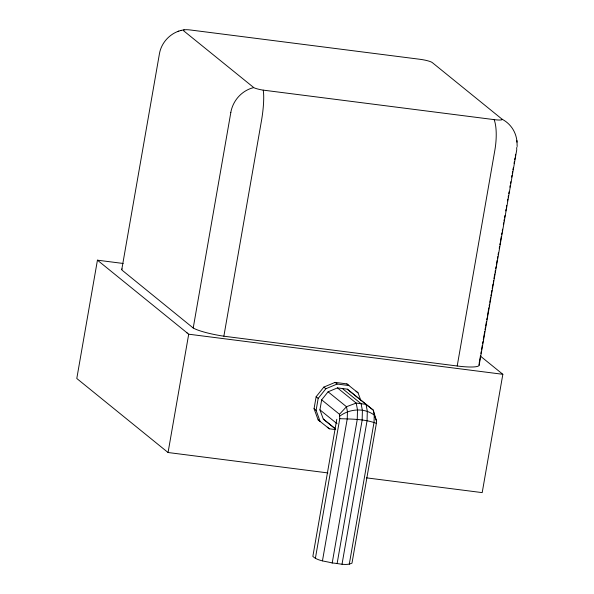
<?xml version="1.0" encoding="UTF-8"?>
<svg xmlns="http://www.w3.org/2000/svg" width="594" height="594" viewBox="0 0 594 594"><rect width="100%" height="100%" fill="white"/><g stroke="black" fill="none" stroke-linecap="round" stroke-linejoin="round"><path stroke-width="0.89" d="M517.166 146.518L516.951 140.615M315.362 558.479L339.761 418.688L339.478 414.278L321.673 399.836L328.088 391.81L337.459 387.897L347.275 389.152L373.284 410.142L376.448 420.767L376.381 423.359L351.982 563.157C345.819 566.015 338.662 563.305 332.209 562.986C325.75 561.167 318.072 561.1 312.845 556.437L336.776 419.319M123.158 263.461L97.438 260.179L76.789 378.497L168.057 452.517L327.881 472.921M121.792 269.453L159.43 53.794C161.464 41.595 171.852 31.4 184.162 29.856M168.057 452.517L188.706 334.199L97.438 260.179M478.964 364.449A29.678 4.745 9.9 0 1 457.202 365.993L223.864 336.204A29.678 4.745 9.9 0 1 193.213 328.007L230.851 112.355M223.864 336.204L261.501 120.545A29.173 5.183 -81.8 0 0 263.216 90.169M346.866 383.895L348.901 385.543L337.132 384.043L325.891 388.736L318.191 398.374L316.097 410.365L320.166 421.502L318.132 419.854L314.055 408.717L316.149 396.718L323.849 387.088L335.09 382.388L346.866 383.895L358.056 392.842L360.877 400.556M335.246 428.786L323.322 419.119L319.928 409.838L321.673 399.836M322.453 560.877L347.252 418.763L347.438 411.679L346.48 406.719L328.088 391.81M332.209 562.986L357.246 419.527L357.499 409.853L356.185 403.081L337.459 387.897M337.11 563.609L362.147 420.151L362.399 410.476L361.093 403.712L342.367 388.521M342.018 564.241L367.055 420.782L367.307 411.1L366.001 404.336L347.275 389.152M349.257 564.3L374.057 422.186L374.242 415.102L373.284 410.142L366.001 404.336L356.185 403.081L346.48 406.719L339.478 414.278M457.202 365.993L494.839 150.334A29.158 8.836 -83.1 0 0 494.119 119.624L262.548 90.043A10.135 1.619 9.9 0 1 253.957 87.741L183.672 30.829A10.172 1.626 9.9 0 1 190.897 30.049L420.055 59.303A10.172 1.626 9.9 0 1 432.254 62.563L502.182 119.275A29.173 28.326 -39 0 1 516.988 142.181M479.12 363.535L480.553 355.309M480.873 353.482L481.192 351.655M481.511 349.829L482.313 345.255M482.632 343.429L482.952 341.602M483.271 339.775L484.704 331.549M485.023 329.722L485.343 327.895M485.662 326.069L486.456 321.495M486.776 319.669L487.095 317.842M487.414 316.015L488.847 307.789M489.166 305.962L489.486 304.135M489.805 302.309L490.607 297.743M490.926 295.909L491.245 294.082M491.557 292.255L491.877 290.429M492.196 288.602L492.998 284.029M493.317 282.202L493.636 280.375M493.956 278.549L494.75 273.983M495.069 272.156L495.389 270.322M495.708 268.495L496.027 266.669M496.346 264.842L497.141 260.276M497.46 258.442L497.779 256.615M498.099 254.789L498.418 252.962M499.212 248.396L499.532 246.569M499.851 244.735L500.17 242.909M500.49 241.082L501.291 236.516M501.611 234.689L501.93 232.855M502.249 231.029L502.569 229.202M503.363 224.636L503.682 222.809M504.002 220.983L504.321 219.149M504.64 217.322L504.959 215.496M505.754 210.929L506.073 209.103M506.392 207.269L506.712 205.442M507.506 200.876L507.825 199.049M508.145 197.223L508.464 195.396M508.783 193.562L509.103 191.736M509.904 187.169L510.224 185.343M510.543 183.516L510.855 181.682M511.657 177.116L511.976 175.289M512.295 173.463L512.615 171.636M512.934 169.81L513.253 167.976M514.048 163.409L514.367 161.583M514.686 159.756L515.005 157.93M515.325 156.096L515.644 154.269M479.172 365.11L516.81 149.45M480.457 356.148L502.843 374.302L482.194 492.619L366.461 477.851M339.827 416.09C349.599 408.791 364.285 407.506 374.242 415.102L376.448 420.767M178.148 31.356L178.816 31.155M180.903 30.524L181.452 30.353M339.761 418.688C351.967 419.104 364.872 419.015 376.381 423.359M494.119 119.624L495.96 119.84A10.135 1.619 9.9 0 0 502.22 119.394L502.182 119.275M188.706 334.199L502.843 374.302M318.132 419.854L329.321 428.801L335.655 429.611M186.657 332.707L187.14 332.93M323.322 419.119L335.202 428.653M356.014 391.194L358.056 392.842M335.09 382.388L337.132 384.043M323.849 387.088L325.891 388.736M316.149 396.718L318.191 398.374M319.928 409.838L337.058 423.73M314.055 408.717L316.097 410.365M327.279 427.153L329.321 428.801M193.213 328.007L122.008 270.122A29.715 4.752 9.9 0 1 122.082 268.874M516.839 147.327A29.173 28.326 -39 0 1 516.624 148.79M230.828 112.348A29.173 26.767 -58.1 0 1 253.668 87.615"/></g></svg>
